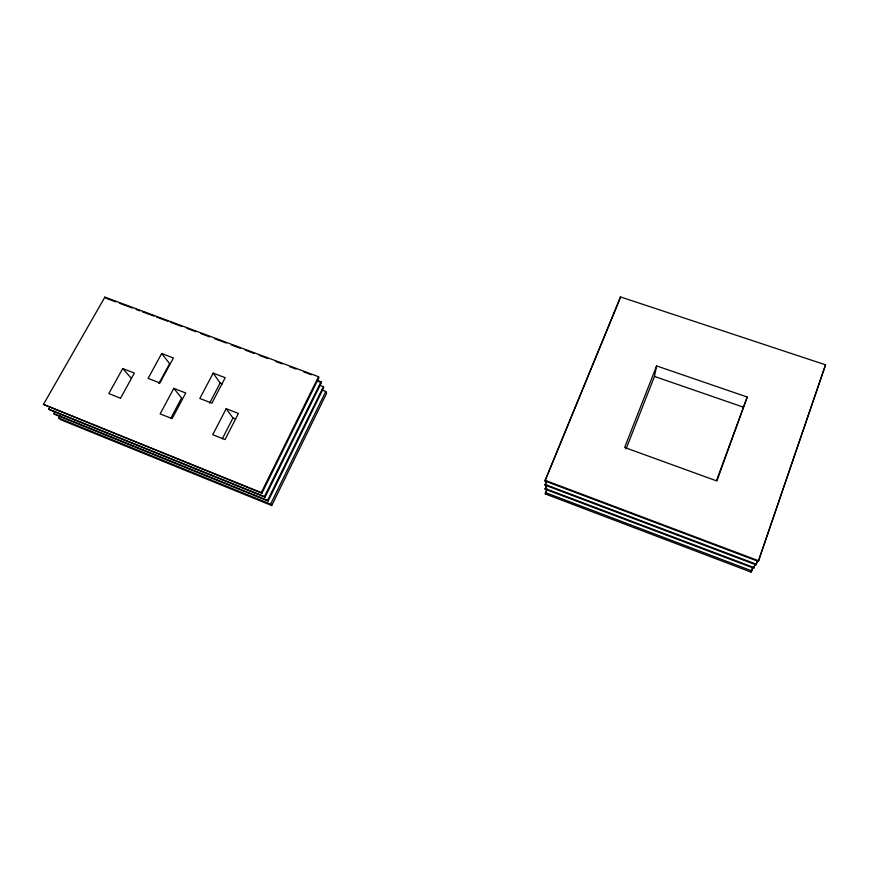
<?xml version="1.0" encoding="UTF-8"?>
<svg xmlns="http://www.w3.org/2000/svg" width="869" height="869" viewBox="0 0 869 869"><rect width="100%" height="100%" fill="white"/><g stroke="black" fill="none" stroke-linecap="round" stroke-linejoin="round"><path stroke-width="1.3" d="M620.347 297.948L620.466 296.916L825.55 364.828L758.311 561.417L544.95 480.991L620.466 296.916M626.06 448.947L654.466 376.429L656.627 365.925L747.231 397.035L716.903 480.991L624.637 447.47L656.627 365.925M546.807 488.726L545.308 493.95L751.033 572.084L752.348 568.239M751.033 572.084L753.162 567.055M546.699 484.75L545.167 489.204L753.695 568.185L754.998 564.339M753.695 568.185L755.4 563.764M546.59 480.666L545.059 485.141L755.976 564.839L757.29 560.994M755.976 564.839L757.681 560.418M758.311 561.417L825.55 364.828M716.512 480.524L747.231 397.035M545.308 493.95L546.329 491.452M544.95 480.991L619.836 299.197M545.059 485.141L546.09 482.643M545.167 489.204L546.199 486.705M60.167 415.719L58.842 418.065L60.689 419.705L271.736 505.541L326.635 393.233L325.766 391.463L321.964 390.04M323.398 386.651L323.822 387.498L268.119 501.044L267.587 500.37L323.398 386.651L319.586 385.217M271.736 505.541L270.617 504.15L325.766 391.463M320.987 381.73L321.411 382.599L265.034 497.198L264.48 496.514L320.987 381.73L317.185 380.318M261.873 493.266L261.319 492.571L318.521 376.712L104.877 297.111L43.45 404.411L261.873 493.266L318.956 377.602L318.521 376.712M222.247 438.878L232.968 417.989L226.179 408.702L212.742 434.696L225.038 439.551L238.41 413.448L226.179 408.702M209.603 403.173L220.139 383.012L213.177 373.116L199.827 398.469L211.917 403.162L225.201 377.7L213.177 373.116M170.802 418.25L181.588 397.959L173.811 388.367L160.146 413.883L172.127 418.619L185.749 393.005L173.811 388.367M158.886 383.468L169.607 363.666L161.688 353.498L148.11 378.395L159.907 382.968L173.42 357.974L161.688 353.498M120.476 398.339L134.369 373.062L122.725 368.532L108.831 393.581L120.53 398.208M268.119 501.044L54.704 414.394L53.813 413.611L55.149 411.265M265.034 497.198L49.587 409.853L48.686 409.049L50.022 406.714M654.466 376.429L743.071 407.061M115.816 301.88L105.66 298.089L104.877 297.111M119.629 303.292L132.327 308.028M136.129 309.451L139.942 310.863M142.483 311.819L153.911 316.077M156.442 317.022L167.869 321.28M170.411 322.225L181.838 326.483M186.922 328.373L195.807 331.686M200.88 333.587L209.766 336.9M214.849 338.791L226.277 343.049M231.35 344.939L240.235 348.252M245.319 350.153L254.204 353.466M259.288 355.356L268.173 358.669M275.788 361.504L282.132 363.872M289.757 366.718L296.101 369.086M303.716 371.921L311.341 374.756M318.88 381.654L321.411 382.599M544.928 480.253L758.724 560.809M545.037 484.424L756.378 564.242M545.156 488.497L754.086 567.598M545.265 492.495L751.848 570.879M220.139 383.012L222.507 383.913M232.968 417.989L235.369 418.923M43.45 404.411L261.319 492.571M48.686 409.049L264.48 496.514M53.813 413.611L267.587 500.37M58.842 418.065L270.617 504.15M122.725 368.532L131.447 378.417"/></g></svg>
